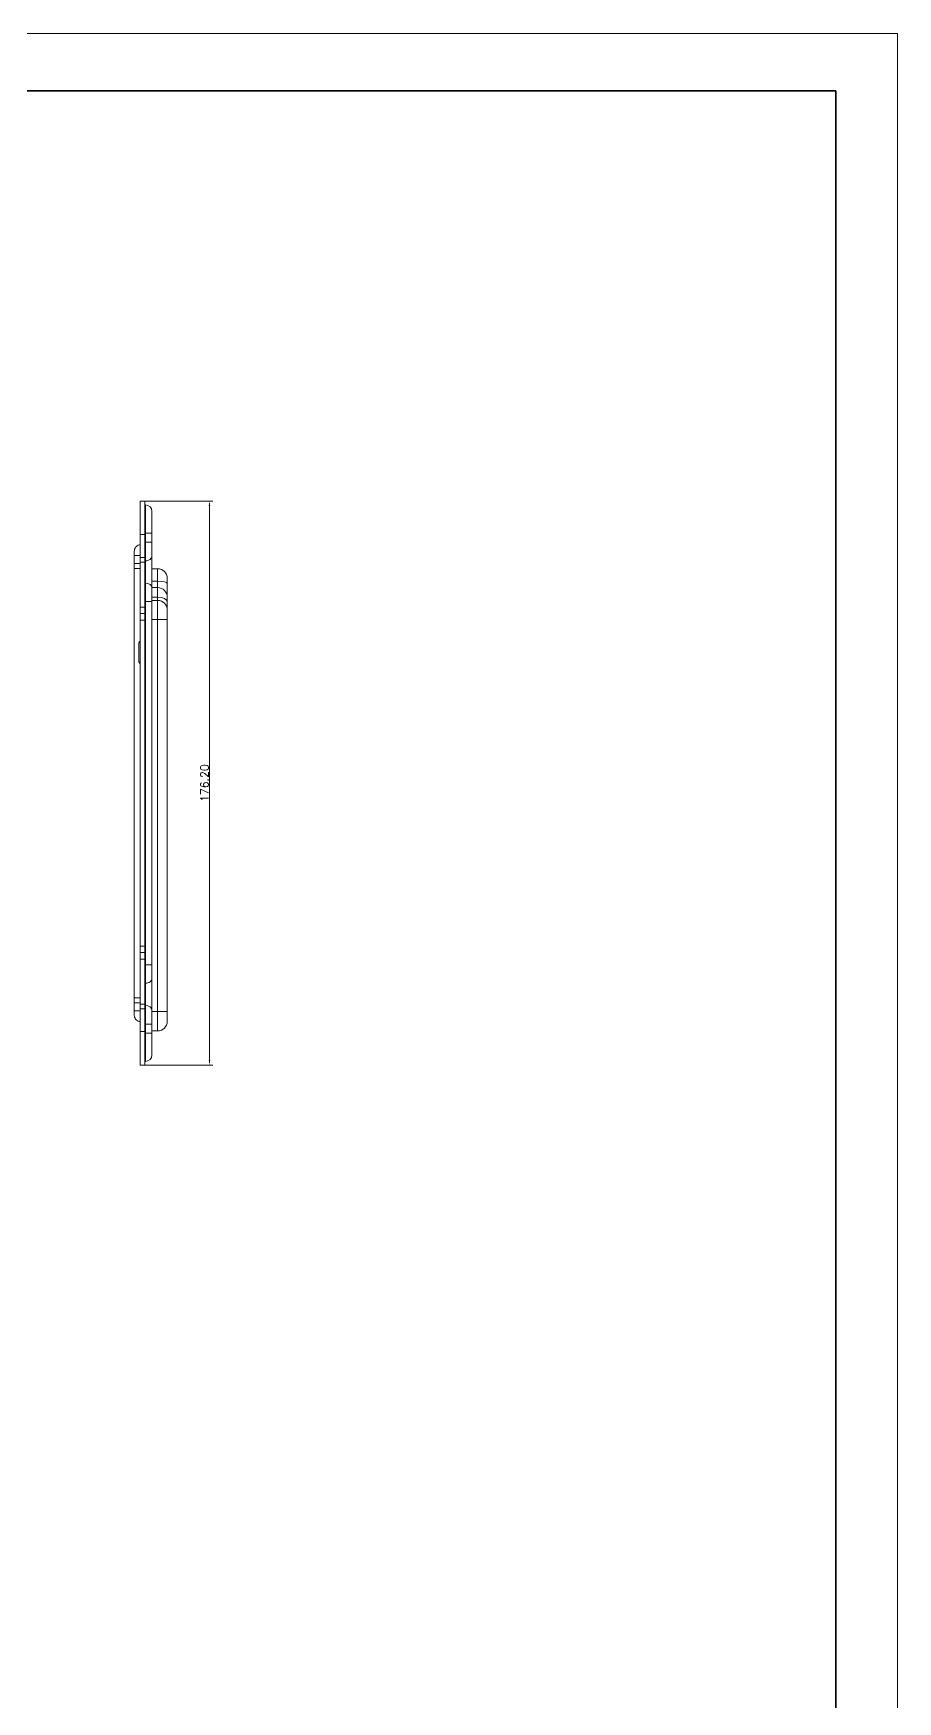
# Model space of a CAD drawing. Header units: millimetres. Extents: x 958 to 3026, y 447 to 1692.
# Drawn here: x 2756 to 3026, y 1037 to 1558 of the extents above; entities that cross this region are included whole.
import ezdxf

# ---------------------------------------------------------------- set-up
doc = ezdxf.new("R2010")
doc.units = ezdxf.units.MM
doc.layers.add('3', color=7, linetype='Continuous', true_color=0xffffff)
doc.layers.add('layer 1', color=7, linetype='Continuous')
doc.layers.add('尺寸线层2', color=3, linetype='Continuous')
doc.styles.get("Standard").update_dxf_attribs({"font": 'txt', "bigfont": 'gbcbig.shx'})
doc.styles.add('标准', font='txt.shx')
doc.dimstyles.new('小粟 Standard', dxfattribs={"dimtxt": 2.5, "dimasz": 1.5, "dimexe": 1, "dimexo": 0.05, "dimgap": 0.3, "dimtad": 1, "dimzin": 0, "dimdsep": 46, "dimtxsty": 'Standard', "dimcen": 0.09, "dimadec": 1, "dimazin": 0, "dimtfac": 1, "dimtmove": 0, "dimatfit": 3, "dimfxl": 1, "dimtolj": 1, "dimtzin": 0, "dimlwd": 13, "dimlwe": 13, "dimarcsym": 0})

# ---------------------------------------------------------------- blocks, each defined once
blk = doc.blocks.new('*D42')
at = {"layer": 'Defpoints', "color": 0}
for p in [(2790.71, 1411.98), (2790.71, 1235.78), (2810.91, 1235.78)]:
    blk.add_point(p, dxfattribs=at)
at = {"layer": '尺寸线层2', "color": 0, "lineweight": 13}
for p, q in [((2790.76, 1411.98), (2811.91, 1411.98)), ((2810.91, 1410.48), (2810.91, 1237.28)), ((2790.76, 1235.78), (2811.91, 1235.78))]:
    blk.add_line(p, q, dxfattribs=at)
at = {"layer": '尺寸线层2', "color": 0}
for points in [[(2810.66, 1410.48), (2811.16, 1410.48), (2810.91, 1411.98)], [(2810.66, 1237.28), (2811.16, 1237.28), (2810.91, 1235.78)]]:
    blk.add_solid(points, dxfattribs=at)
at = {"layer": '尺寸线层2', "color": 0, "insert": (2809.36, 1323.88), "char_height": 2.5, "attachment_point": 5, "rotation": 90, "style": '标准'}
blk.add_mtext('\\A1;176.20', dxfattribs=at)

msp = doc.modelspace()

# ---------------------------------------------------------------- linework, layer by layer
at = {"layer": '3', "color": 7, "linetype": 'Continuous', "lineweight": 20}
for p, q in [((2790.706, 1411.978), (2789.206, 1411.978)), ((2790.706, 1410.828), (2790.906, 1410.828)), ((2792.906, 1408.828), (2792.906, 1401.978)), ((2790.706, 1401.524), (2789.206, 1401.524)), ((2792.906, 1401.978), (2792.906, 1399.134)), ((2792.906, 1399.134), (2792.906, 1394.839)), ((2787.406, 1394.998), (2787.406, 1396.202)), ((2787.406, 1394.998), (2787.406, 1392.508)), ((2789.206, 1378.829), (2789.206, 1392.892)), ((2790.706, 1378.829), (2790.706, 1392.892)), ((2792.906, 1394.839), (2792.906, 1384.916)), ((2787.406, 1390.943), (2787.406, 1256.812)), ((2794.706, 1390.878), (2792.906, 1390.878)), ((2797.706, 1387.878), (2797.706, 1386.304)), ((2794.706, 1384.978), (2792.906, 1384.978)), ((2792.906, 1384.916), (2792.906, 1380.621)), ((2797.706, 1386.304), (2797.706, 1381.978)), ((2797.706, 1381.978), (2797.706, 1380.478)), ((2789.206, 1376.829), (2789.206, 1378.829)), ((2790.706, 1376.829), (2789.206, 1376.829)), ((2789.206, 1374.829), (2789.206, 1376.829)), ((2790.706, 1378.829), (2790.706, 1376.829)), ((2790.706, 1376.829), (2790.706, 1374.829)), ((2794.706, 1380.978), (2792.906, 1380.978)), ((2792.906, 1380.621), (2792.906, 1267.134)), ((2797.706, 1380.478), (2797.706, 1377.978)), ((2797.706, 1377.978), (2797.706, 1374.978)), ((2789.206, 1272.926), (2789.206, 1374.829)), ((2790.706, 1272.926), (2790.706, 1374.829)), ((2797.706, 1374.978), (2797.706, 1252.478)), ((2788.806, 1364.728), (2788.806, 1367.728)), ((2788.806, 1361.728), (2788.806, 1364.728)), ((2789.206, 1270.926), (2789.206, 1272.926)), ((2790.706, 1272.926), (2790.706, 1270.926)), ((2789.206, 1270.926), (2790.706, 1270.926)), ((2789.206, 1268.926), (2789.206, 1270.926)), ((2789.206, 1254.863), (2789.206, 1268.926)), ((2790.706, 1270.926), (2790.706, 1268.926)), ((2790.706, 1254.863), (2790.706, 1268.926)), ((2792.906, 1267.134), (2792.906, 1262.839)), ((2792.906, 1262.839), (2792.906, 1252.916)), ((2787.406, 1255.247), (2787.406, 1252.757)), ((2787.406, 1251.553), (2787.406, 1252.757)), ((2792.906, 1252.916), (2792.906, 1248.621)), ((2797.706, 1252.478), (2797.706, 1249.478)), ((2790.706, 1246.231), (2789.206, 1246.231)), ((2792.906, 1248.621), (2792.906, 1245.778)), ((2792.906, 1246.478), (2794.706, 1246.478)), ((2792.906, 1245.778), (2792.906, 1238.928)), ((2790.706, 1235.777), (2789.206, 1235.777)), ((2790.706, 1236.928), (2790.906, 1236.928))]:
    msp.add_line(p, q, dxfattribs=at)
at = {"layer": '3', "color": 155, "linetype": 'Continuous', "lineweight": 13}
for p, q in [((2790.906, 1401.978), (2790.906, 1410.828)), ((2790.706, 1401.978), (2790.906, 1401.978)), ((2790.706, 1399.134), (2790.906, 1399.134)), ((2792.906, 1401.978), (2790.906, 1401.978)), ((2790.906, 1399.134), (2790.906, 1401.978)), ((2792.906, 1399.134), (2790.906, 1399.134)), ((2790.906, 1393.358), (2790.906, 1399.134)), ((2787.406, 1394.998), (2789.206, 1394.998)), ((2787.406, 1392.508), (2789.206, 1392.508)), ((2790.706, 1394.374), (2789.206, 1394.374)), ((2790.706, 1392.892), (2789.206, 1392.892)), ((2790.706, 1393.358), (2790.906, 1393.358)), ((2790.906, 1386.397), (2790.906, 1393.358)), ((2787.406, 1390.943), (2789.206, 1390.943)), ((2792.906, 1386.944), (2794.706, 1386.944)), ((2794.706, 1386.944), (2794.706, 1390.878)), ((2794.706, 1384.978), (2794.706, 1386.944)), ((2790.706, 1386.397), (2790.906, 1386.397)), ((2790.906, 1380.621), (2790.906, 1386.397)), ((2794.706, 1381.978), (2792.906, 1381.978)), ((2794.706, 1381.978), (2794.706, 1384.978)), ((2794.706, 1380.978), (2794.706, 1381.978)), ((2789.206, 1378.829), (2790.706, 1378.829)), ((2790.706, 1380.621), (2790.906, 1380.621)), ((2790.906, 1267.134), (2790.906, 1380.621)), ((2792.906, 1380.621), (2790.906, 1380.621)), ((2794.706, 1374.978), (2794.706, 1380.978)), ((2790.706, 1374.829), (2789.206, 1374.829)), ((2792.906, 1374.978), (2794.706, 1374.978)), ((2794.706, 1252.478), (2794.706, 1374.978)), ((2797.706, 1374.978), (2794.706, 1374.978)), ((2789.206, 1272.926), (2790.706, 1272.926)), ((2790.706, 1268.926), (2789.206, 1268.926)), ((2790.706, 1267.134), (2790.906, 1267.134)), ((2792.906, 1267.134), (2790.906, 1267.134)), ((2790.906, 1261.358), (2790.906, 1267.134)), ((2787.406, 1256.812), (2789.206, 1256.812)), ((2790.706, 1261.358), (2790.906, 1261.358)), ((2790.906, 1254.397), (2790.906, 1261.358)), ((2787.406, 1255.247), (2789.206, 1255.247)), ((2787.406, 1252.757), (2789.206, 1252.757)), ((2790.706, 1254.863), (2789.206, 1254.863)), ((2790.706, 1253.381), (2789.206, 1253.381)), ((2790.706, 1254.397), (2790.906, 1254.397)), ((2790.906, 1248.621), (2790.906, 1254.397)), ((2794.706, 1252.478), (2792.906, 1252.478)), ((2797.706, 1252.478), (2794.706, 1252.478)), ((2794.706, 1246.478), (2794.706, 1252.478)), ((2790.706, 1248.621), (2790.906, 1248.621)), ((2790.706, 1245.778), (2790.906, 1245.778)), ((2790.906, 1245.778), (2790.906, 1248.621)), ((2792.906, 1248.621), (2790.906, 1248.621)), ((2792.906, 1245.778), (2790.906, 1245.778)), ((2790.906, 1236.928), (2790.906, 1245.778))]:
    msp.add_line(p, q, dxfattribs=at)
at = {"layer": '3', "color": 7, "linetype": 'Continuous', "lineweight": 20, "extrusion": (0, 0, -1)}
for centre, radius, start, end in [((-2790.906, 1408.828), 2, 90, 180), ((-2794.706, 1377.978), 3, 90, 180), ((-2790.906, 1238.928), 2, 180, 270)]:
    msp.add_arc(centre, radius, start, end, dxfattribs=at)
at = {"layer": '3', "color": 7, "linetype": 'Continuous', "lineweight": 20}
for centre, radius, start, end in [((2794.706, 1387.878), 3, 0, 90), ((2794.706, 1381.978), 3, 0, 90), ((2792.982, 1364.978), 5, 139.03974, 146.63299), ((2792.982, 1364.478), 5, 213.36701, 220.96026), ((2794.706, 1249.478), 3, 270, 0)]:
    msp.add_arc(centre, radius, start, end, dxfattribs=at)
at = {"layer": '3', "color": 155, "linetype": 'Continuous', "lineweight": 13}
for centre, major_axis, ratio, start_param, end_param in [((2790.906, 1394.839), (-2, 0), 0.7405512, 1.5707963, 3.1415927), ((2794.706, 1386.304), (3, 0), 0.2133312, 0, 1.5707963), ((2790.906, 1384.916), (-2, 0), 0.7405511, 3.1415927, 4.712389), ((2794.706, 1380.478), (-3, 0), 0.5, 3.1415927, 4.712389), ((2790.906, 1262.839), (-2, 0), 0.7405511, 1.5707963, 3.1415927), ((2790.906, 1252.916), (2, 0), 0.7405512, 0, 1.5707963)]:
    msp.add_ellipse(centre, major_axis=major_axis, ratio=ratio, start_param=start_param, end_param=end_param, dxfattribs=at)
at = {"layer": '3', "color": 7, "linetype": 'Continuous', "lineweight": 20}
for points, knots in [([(2789.206, 1401.524), (2789.206, 1404.196), (2789.206, 1406.908), (2789.206, 1410.808), (2789.206, 1411.978), (2789.206, 1411.978)], [0, 0, 0, 0, 0.5, 0.5, 1, 1, 1, 1]), ([(2790.706, 1401.524), (2790.706, 1404.196), (2790.706, 1406.908), (2790.706, 1410.808), (2790.706, 1411.978), (2790.706, 1411.978)], [0, 0, 0, 0, 0.5, 0.5, 1, 1, 1, 1]), ([(2787.406, 1396.202), (2787.406, 1396.456), (2787.439, 1396.714), (2787.585, 1397.182), (2787.692, 1397.398), (2787.972, 1397.776), (2788.149, 1397.943), (2788.533, 1398.194), (2788.745, 1398.285), (2789.042, 1398.355), (2789.124, 1398.369), (2789.206, 1398.378)], [0, 0, 0, 0, 0.2466847, 0.2466847, 0.4749625, 0.4749625, 0.704009, 0.704009, 0.9209943, 0.9209943, 1, 1, 1, 1]), ([(2789.206, 1392.892), (2789.206, 1393.114), (2789.206, 1393.342), (2789.206, 1393.718), (2789.206, 1393.875), (2789.206, 1394.149), (2789.206, 1394.27), (2789.206, 1394.374)], [0, 0, 0, 0, 0.3862141, 0.3862141, 0.6911031, 0.6911031, 1, 1, 1, 1]), ([(2790.706, 1392.892), (2790.706, 1393.114), (2790.706, 1393.342), (2790.706, 1393.552), (2790.706, 1393.675), (2790.706, 1393.793), (2790.706, 1394.062), (2790.706, 1394.202), (2790.706, 1394.339), (2790.706, 1394.357), (2790.706, 1394.374)], [0, 0, 0, 0, 0.3889497, 0.3889497, 0.3889497, 0.6122381, 0.6122381, 0.9496047, 0.9496047, 1, 1, 1, 1]), ([(2789.206, 1249.378), (2788.989, 1249.4), (2788.773, 1249.461), (2788.38, 1249.647), (2788.196, 1249.776), (2787.884, 1250.082), (2787.751, 1250.265), (2787.548, 1250.665), (2787.477, 1250.887), (2787.416, 1251.258), (2787.406, 1251.406), (2787.406, 1251.553)], [0, 0, 0, 0, 0.2116201, 0.2116201, 0.4230934, 0.4230934, 0.6368448, 0.6368448, 0.8582392, 0.8582392, 1, 1, 1, 1]), ([(2789.206, 1253.381), (2789.206, 1253.51), (2789.206, 1253.666), (2789.206, 1253.993), (2789.206, 1254.159), (2789.206, 1254.502), (2789.206, 1254.684), (2789.206, 1254.863)], [0, 0, 0, 0, 0.3862141, 0.3862141, 0.6911031, 0.6911031, 1, 1, 1, 1]), ([(2790.706, 1253.381), (2790.706, 1253.51), (2790.706, 1253.666), (2790.706, 1253.849), (2790.706, 1253.956), (2790.706, 1254.074), (2790.706, 1254.381), (2790.706, 1254.579), (2790.706, 1254.804), (2790.706, 1254.834), (2790.706, 1254.863)], [0, 0, 0, 0, 0.3889497, 0.3889497, 0.3889497, 0.6122381, 0.6122381, 0.9496047, 0.9496047, 1, 1, 1, 1]), ([(2789.206, 1235.777), (2789.206, 1235.777), (2789.206, 1236.945), (2789.206, 1240.845), (2789.206, 1243.559), (2789.206, 1246.231)], [0, 0, 0, 0, 0.5, 0.5, 1, 1, 1, 1]), ([(2790.706, 1235.777), (2790.706, 1235.777), (2790.706, 1236.953), (2790.706, 1240.854), (2790.706, 1243.572), (2790.706, 1246.231)], [0, 0, 0, 0, 0.5, 0.5, 1, 1, 1, 1])]:
    msp.add_open_spline(points, degree=3, knots=knots, dxfattribs=at)
for points in [[(2789.206, 1394.374), (2789.206, 1395.985), (2789.206, 1398.761), (2789.206, 1401.524)], [(2790.706, 1394.374), (2790.706, 1395.976), (2790.706, 1398.788), (2790.706, 1401.524)], [(2787.406, 1392.508), (2787.406, 1391.987), (2787.406, 1391.465), (2787.406, 1390.943)], [(2787.406, 1256.812), (2787.406, 1256.29), (2787.406, 1255.768), (2787.406, 1255.247)], [(2789.206, 1246.231), (2789.206, 1248.994), (2789.206, 1251.77), (2789.206, 1253.381)], [(2790.706, 1246.231), (2790.706, 1248.978), (2790.706, 1251.786), (2790.706, 1253.381)]]:
    msp.add_open_spline(points, degree=3, dxfattribs=at)
at = {"layer": 'layer 1', "color": 1, "lineweight": 9}
for points in [[(3025.943, 1558.138), (3025.943, 1558.138), (2216.288, 1558.138), (2216.288, 1558.138)], [(3025.943, 1558.138), (3025.943, 1558.138), (3025.943, 1558.138), (3025.943, 1558.138)], [(3025.943, 490.649), (3025.943, 490.649), (3025.943, 1558.138), (3025.943, 1558.138)], [(3025.943, 1558.138), (3025.943, 1558.138), (3025.943, 1558.138), (3025.943, 1558.138)]]:
    msp.add_open_spline(points, degree=3, dxfattribs=at)
at = {"layer": 'layer 1', "lineweight": 35}
for points in [[(3006.665, 1540.167), (3006.665, 1540.167), (2312.676, 1540.167), (2312.676, 1540.167)], [(3006.665, 1540.167), (3006.665, 1540.167), (3006.665, 1540.167), (3006.665, 1540.167)], [(3006.665, 508.62), (3006.665, 508.62), (3006.665, 1540.167), (3006.665, 1540.167)], [(3006.665, 1540.167), (3006.665, 1540.167), (3006.665, 1540.167), (3006.665, 1540.167)]]:
    msp.add_open_spline(points, degree=3, dxfattribs=at)

# ---------------------------------------------------------------- dimensions: what is measured, and where the dimension line sits
at = {"layer": '尺寸线层2'}
dim = msp.add_linear_dim(base=(2810.913, 1235.777), p1=(2790.706, 1411.978), p2=(2790.706, 1235.777), angle=90, dimstyle='小粟 Standard', override={"dimtxsty": '标准'}, dxfattribs=at)
dim.commit()
dim.dimension.update_dxf_attribs({"geometry": '*D42', "text_midpoint": (2809.363, 1323.878)})

doc.saveas('drawing.dxf')
